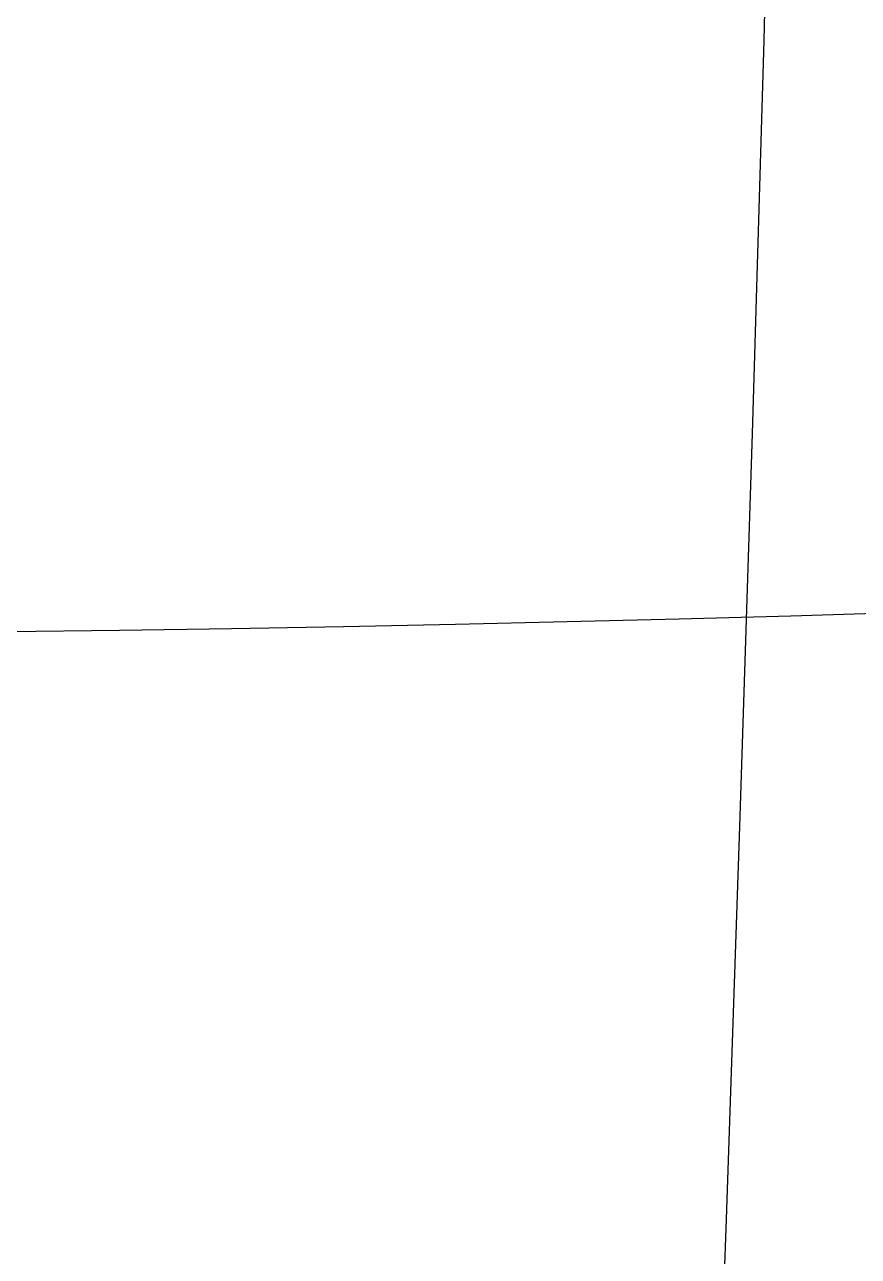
# Model space of a CAD drawing. Extents: x 11992 to 29481, y -6727 to 6811.
# Drawn here: x 24607 to 24654, y 1738.5 to 1808 of the extents above; entities that cross this region are included whole.
import ezdxf

# ---------------------------------------------------------------- set-up
doc = ezdxf.new("R2010")
doc.units = 0
doc.header["$MEASUREMENT"] = 0
doc.layers.get('0').update_dxf_attribs({"color": 8, "linetype": 'CONTINUOUS'})
doc.layers.add('zoylight 5回路', color=4, linetype='CONTINUOUS')

msp = doc.modelspace()

# ---------------------------------------------------------------- linework, layer by layer
for p, q in [((24637.599, 1774.291, -2436.428), (24643.904, 1774.45, -2436.428)), ((24643.904, 1774.45, -2436.428), (24650.207, 1774.623, -2436.428)), ((24650.207, 1774.623, -2436.428), (24656.508, 1774.809, -2436.428)), ((24606.049, 1773.724, -2436.428), (24612.362, 1773.805, -2436.428)), ((24612.362, 1773.805, -2436.428), (24618.673, 1773.903, -2436.428)), ((24618.673, 1773.903, -2436.428), (24624.984, 1774.017, -2436.428)), ((24624.984, 1774.017, -2436.428), (24631.292, 1774.146, -2436.428)), ((24631.292, 1774.146, -2436.428), (24637.599, 1774.291, -2436.428))]:
    msp.add_line(p, q)
at = {"layer": 'zoylight 5回路', "linetype": 'Continuous'}
msp.add_arc((14919.864, 2083.779), 9732.761, 346.7069053, 20.210333, dxfattribs=at)

doc.saveas('drawing.dxf')
